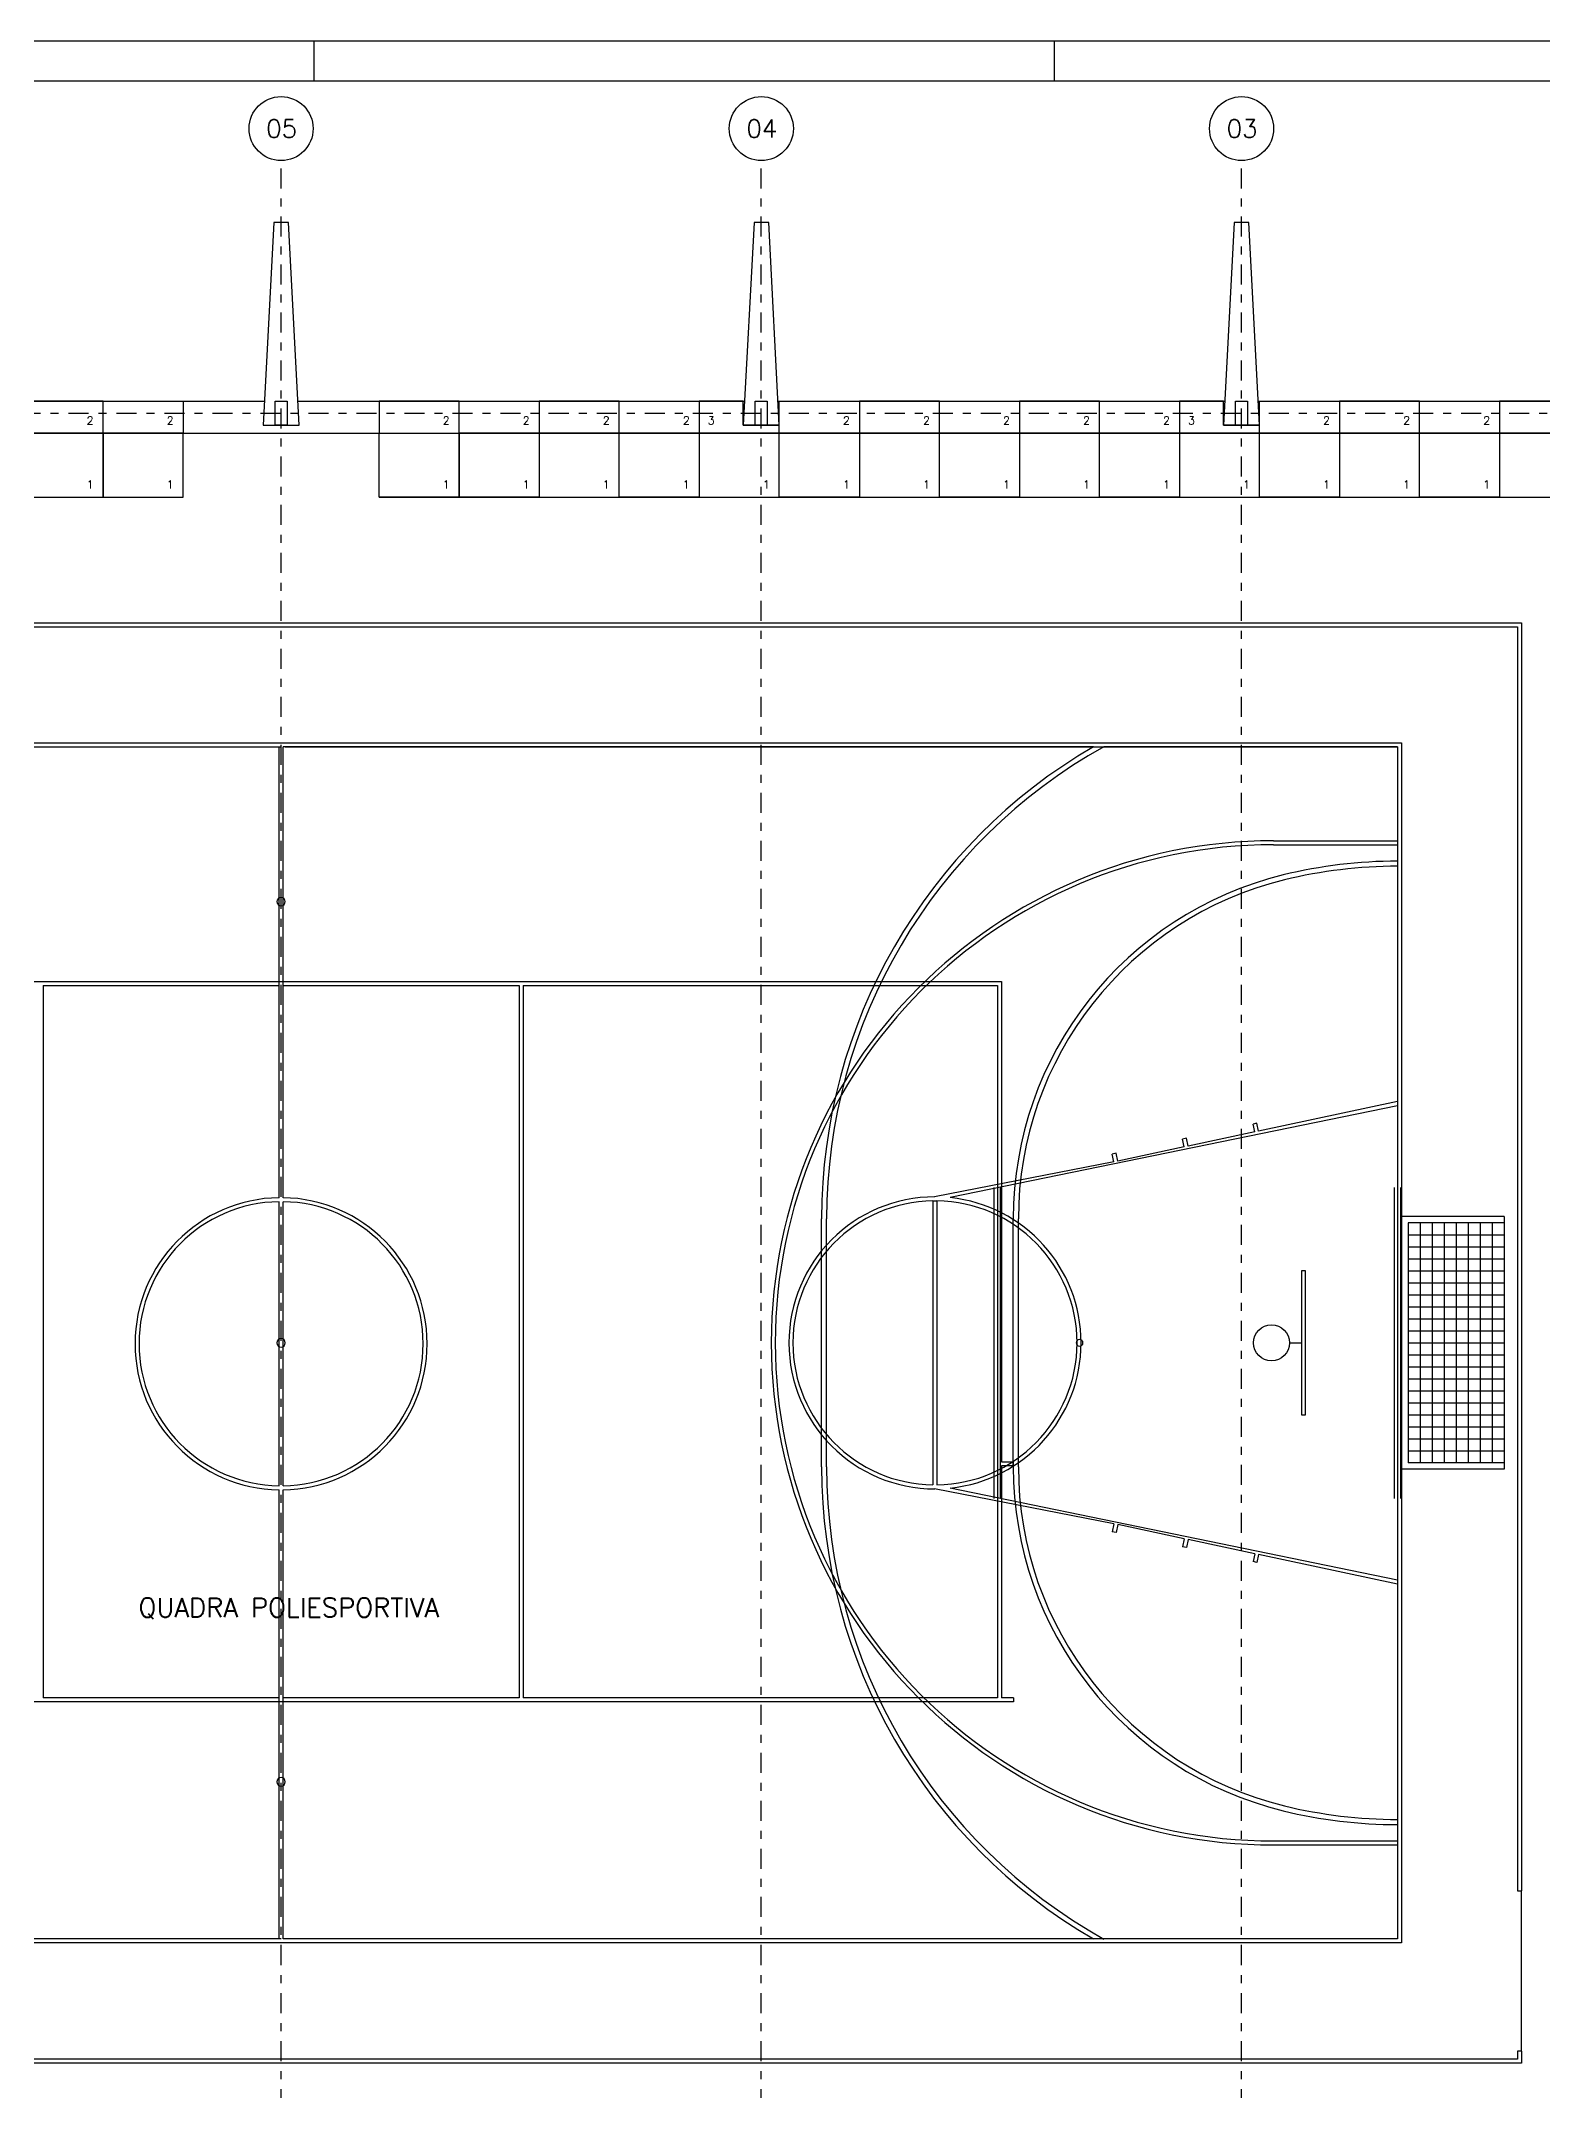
# Model space of a CAD drawing. Extents: x 87 to 216, y 36 to 112.
# Drawn here: x 105.56 to 124.32, y 86.54 to 112.16 of the extents above; entities that cross this region are included whole.
import ezdxf
from ezdxf.enums import TextEntityAlignment as Align

# ---------------------------------------------------------------- set-up
doc = ezdxf.new("R2010")
doc.units = 0
doc.header["$LTSCALE"] = 0.5
doc.header["$MEASUREMENT"] = 0
doc.linetypes.add('DASHDOT2', pattern=[0.5, 0.25, -0.125, 0, -0.125])
doc.linetypes.add('EIXO', pattern=[5.4, 5, -0.2, 0, -0.2])
for name, color, linetype in [('06', 6, 'CONTINUOUS'), ('1', 2, 'CONTINUOUS'), ('AN_EIXOS', 8, 'EIXO'), ('ARQUIB', 3, 'CONTINUOUS'), ('ARQUIT', 8, 'CONTINUOUS'), ('CERCADURA', 7, 'CONTINUOUS')]:
    doc.layers.add(name, color=color, linetype=linetype)
doc.styles.add('50-250', font='SIMPLEX.shx', dxfattribs={"height": 0.3})
doc.styles.get("Standard").update_dxf_attribs({"font": 'romans.shx'})

msp = doc.modelspace()

# ---------------------------------------------------------------- linework, layer by layer
at = {"layer": '06'}
msp.add_line((87.769, 111.661), (145.469, 111.661), dxfattribs=at)
at = {"layer": 'AN_EIXOS', "linetype": 'DASHDOT2', "ltscale": 2}
for p, q in [((108.556, 81.516), (108.556, 110.666)), ((114.556, 81.516), (114.556, 110.666)), ((120.556, 81.516), (120.556, 110.666))]:
    msp.add_line(p, q, dxfattribs=at)
at = {"layer": 'AN_EIXOS', "linetype": 'Continuous'}
for centre in [(108.556, 111.066), (114.556, 111.066), (120.556, 111.066)]:
    msp.add_circle(centre, 0.4, dxfattribs=at)
at = {"layer": 'ARQUIB'}
for points in [[(106.331, 107.661), (105.331, 107.661), (105.331, 107.261), (106.331, 107.261)], [(106.331, 107.661), (107.331, 107.661), (107.331, 107.261), (106.331, 107.261)], [(110.781, 107.661), (109.781, 107.661), (109.781, 107.261), (110.781, 107.261)], [(110.781, 107.661), (111.781, 107.661), (111.781, 107.261), (110.781, 107.261)], [(112.781, 107.661), (111.781, 107.661), (111.781, 107.261), (112.781, 107.261)], [(112.781, 107.661), (113.781, 107.661), (113.781, 107.261), (112.781, 107.261)], [(114.331, 107.361), (114.331, 107.661), (113.781, 107.661), (113.781, 107.261), (114.781, 107.261), (114.781, 107.361), (114.331, 107.361)], [(114.781, 107.661), (115.781, 107.661), (115.781, 107.261), (114.781, 107.261)], [(116.781, 107.661), (115.781, 107.661), (115.781, 107.261), (116.781, 107.261)], [(116.781, 107.661), (117.781, 107.661), (117.781, 107.261), (116.781, 107.261)], [(118.781, 107.661), (117.781, 107.661), (117.781, 107.261), (118.781, 107.261)], [(118.781, 107.661), (119.781, 107.661), (119.781, 107.261), (118.781, 107.261)], [(120.331, 107.361), (120.331, 107.661), (119.781, 107.661), (119.781, 107.261), (120.781, 107.261), (120.781, 107.361), (120.331, 107.361)], [(120.781, 107.661), (121.781, 107.661), (121.781, 107.261), (120.781, 107.261)], [(122.781, 107.661), (121.781, 107.661), (121.781, 107.261), (122.781, 107.261)], [(122.781, 107.661), (123.781, 107.661), (123.781, 107.261), (122.781, 107.261)], [(124.781, 107.661), (123.781, 107.661), (123.781, 107.261), (124.781, 107.261)], [(106.331, 107.261), (105.331, 107.261), (105.331, 106.461), (106.331, 106.461)], [(107.331, 107.261), (106.331, 107.261), (106.331, 106.461), (107.331, 106.461)], [(109.781, 107.261), (110.781, 107.261), (110.781, 106.461), (109.781, 106.461)], [(110.781, 107.261), (111.781, 107.261), (111.781, 106.461), (110.781, 106.461)], [(112.781, 107.261), (111.781, 107.261), (111.781, 106.461), (112.781, 106.461)], [(112.781, 107.261), (113.781, 107.261), (113.781, 106.461), (112.781, 106.461)], [(114.781, 107.261), (113.781, 107.261), (113.781, 106.461), (114.781, 106.461)], [(114.781, 107.261), (115.781, 107.261), (115.781, 106.461), (114.781, 106.461)], [(116.781, 107.261), (115.781, 107.261), (115.781, 106.461), (116.781, 106.461)], [(116.781, 107.261), (117.781, 107.261), (117.781, 106.461), (116.781, 106.461)], [(118.781, 107.261), (117.781, 107.261), (117.781, 106.461), (118.781, 106.461)], [(118.781, 107.261), (119.781, 107.261), (119.781, 106.461), (118.781, 106.461)], [(120.781, 107.261), (119.781, 107.261), (119.781, 106.461), (120.781, 106.461)], [(120.781, 107.261), (121.781, 107.261), (121.781, 106.461), (120.781, 106.461)], [(122.781, 107.261), (121.781, 107.261), (121.781, 106.461), (122.781, 106.461)], [(122.781, 107.261), (123.781, 107.261), (123.781, 106.461), (122.781, 106.461)], [(124.781, 107.261), (123.781, 107.261), (123.781, 106.461), (124.781, 106.461)]]:
    msp.add_lwpolyline(points, close=True, dxfattribs=at)
at = {"layer": 'ARQUIT'}
for p, q in [((102.766, 107.661), (108.347, 107.661)), ((108.766, 107.661), (114.347, 107.661)), ((114.766, 107.661), (120.347, 107.661)), ((120.766, 107.661), (126.347, 107.661)), ((108.631, 107.361), (108.481, 107.361)), ((114.631, 107.361), (114.481, 107.361)), ((120.631, 107.361), (120.481, 107.361)), ((90.331, 107.261), (126.331, 107.261)), ((90.331, 106.461), (107.331, 106.461)), ((109.781, 106.461), (126.781, 106.461)), ((93.056, 104.891), (124.056, 104.891)), ((93.106, 104.841), (124.006, 104.841)), ((124.006, 104.841), (124.006, 89.041)), ((124.056, 104.891), (124.056, 89.041)), ((94.556, 103.391), (122.556, 103.391)), ((94.556, 103.391), (122.556, 103.391)), ((94.606, 103.341), (108.556, 103.341)), ((98.405, 103.341), (108.531, 103.341)), ((108.531, 97.705), (108.531, 103.341)), ((118.707, 103.341), (108.581, 103.341)), ((108.581, 97.705), (108.581, 103.341)), ((108.606, 103.34), (122.506, 103.34)), ((122.506, 103.341), (118.836, 103.341)), ((122.506, 103.341), (122.506, 88.441)), ((122.506, 103.34), (122.506, 102.166)), ((122.556, 103.391), (122.556, 88.391)), ((122.556, 103.391), (122.556, 88.391)), ((120.956, 102.166), (122.506, 102.166)), ((120.956, 102.116), (122.506, 102.116)), ((122.506, 102.116), (122.506, 98.906)), ((99.406, 100.405), (117.556, 100.405)), ((105.581, 100.355), (105.581, 91.455)), ((111.531, 100.355), (111.531, 91.455)), ((111.581, 100.355), (111.581, 91.455)), ((117.556, 100.405), (117.556, 94.405)), ((122.506, 98.906), (120.77, 98.537)), ((122.506, 98.855), (116.917, 97.706)), ((120.749, 98.635), (120.7, 98.625)), ((120.77, 98.537), (120.749, 98.635)), ((122.506, 98.855), (122.506, 92.927)), ((119.869, 98.448), (119.82, 98.438)), ((119.841, 98.34), (119.82, 98.438)), ((119.889, 98.35), (119.869, 98.448)), ((120.721, 98.527), (119.889, 98.35)), ((120.721, 98.527), (120.7, 98.625)), ((118.96, 98.153), (116.721, 97.715)), ((118.988, 98.261), (118.939, 98.251)), ((118.96, 98.153), (118.939, 98.251)), ((119.009, 98.163), (118.988, 98.261)), ((119.841, 98.34), (119.009, 98.163)), ((108.531, 94.105), (108.531, 97.655)), ((108.581, 94.105), (108.581, 97.655)), ((116.701, 97.666), (116.701, 94.116)), ((116.701, 97.666), (116.751, 97.666)), ((116.751, 97.666), (116.751, 94.116)), ((122.466, 93.948), (122.466, 97.834)), ((122.546, 93.948), (122.546, 97.834)), ((117.704, 94.34), (117.704, 97.442)), ((117.768, 94.34), (117.768, 97.442)), ((122.556, 97.471), (122.556, 94.311)), ((123.836, 97.471), (122.556, 97.471)), ((122.636, 97.391), (122.636, 94.391)), ((123.836, 97.391), (122.636, 97.391)), ((122.786, 97.391), (122.786, 94.391)), ((122.936, 97.391), (122.936, 94.391)), ((123.086, 97.391), (123.086, 94.391)), ((123.236, 97.391), (123.236, 94.391)), ((123.386, 97.391), (123.386, 94.391)), ((123.536, 97.391), (123.536, 94.391)), ((123.686, 97.391), (123.686, 94.391)), ((123.836, 97.471), (123.836, 94.311)), ((122.636, 97.241), (123.836, 97.241)), ((122.636, 97.091), (123.836, 97.091)), ((122.636, 96.941), (123.836, 96.941)), ((122.636, 96.791), (123.836, 96.791)), ((122.636, 96.641), (123.836, 96.641)), ((122.636, 96.491), (123.836, 96.491)), ((122.636, 96.341), (123.836, 96.341)), ((122.636, 96.191), (123.836, 96.191)), ((121.156, 95.891), (121.306, 95.891)), ((121.356, 95.841), (121.356, 95.941)), ((122.636, 96.041), (123.836, 96.041)), ((122.636, 95.891), (123.836, 95.891)), ((122.636, 95.741), (123.836, 95.741)), ((122.636, 95.591), (123.836, 95.591)), ((122.636, 95.441), (123.836, 95.441)), ((122.636, 95.291), (123.836, 95.291)), ((122.636, 95.141), (123.836, 95.141)), ((122.636, 94.991), (123.836, 94.991)), ((122.636, 94.841), (123.836, 94.841)), ((122.636, 94.691), (123.836, 94.691)), ((122.636, 94.541), (123.836, 94.541)), ((117.556, 94.405), (117.706, 94.405)), ((117.706, 94.355), (117.556, 94.355)), ((117.556, 94.355), (117.556, 91.455)), ((117.706, 94.355), (117.706, 94.405)), ((123.836, 94.311), (122.556, 94.311)), ((123.836, 94.391), (122.636, 94.391)), ((108.531, 88.441), (108.531, 94.055)), ((108.581, 88.441), (108.581, 94.055)), ((118.96, 93.629), (116.721, 94.067)), ((122.506, 92.927), (116.917, 94.076)), ((118.96, 93.629), (118.939, 93.531)), ((118.988, 93.521), (118.939, 93.531)), ((119.009, 93.619), (118.988, 93.521)), ((119.841, 93.442), (119.009, 93.619)), ((119.841, 93.442), (119.82, 93.344)), ((119.869, 93.334), (119.82, 93.344)), ((119.889, 93.432), (119.869, 93.334)), ((120.721, 93.255), (119.889, 93.432)), ((120.721, 93.255), (120.7, 93.157)), ((120.749, 93.147), (120.7, 93.157)), ((120.77, 93.245), (120.749, 93.147)), ((122.506, 92.876), (120.77, 93.245)), ((122.506, 92.876), (122.506, 89.666)), ((117.706, 91.405), (99.556, 91.405)), ((117.706, 91.455), (117.556, 91.455)), ((117.706, 91.455), (117.706, 91.405)), ((120.956, 89.666), (122.506, 89.666)), ((120.956, 89.616), (122.506, 89.616)), ((122.506, 89.616), (122.506, 88.441)), ((124.006, 89.041), (124.056, 89.041)), ((124.056, 87.041), (124.056, 89.041)), ((122.556, 88.391), (94.556, 88.391)), ((122.556, 88.391), (94.556, 88.391)), ((108.556, 88.441), (94.606, 88.441)), ((108.531, 88.441), (98.405, 88.441)), ((118.707, 88.441), (108.581, 88.441)), ((122.506, 88.441), (108.606, 88.441)), ((122.506, 88.441), (118.836, 88.441)), ((108.556, 86.891), (93.056, 86.891)), ((108.556, 86.941), (93.106, 86.941)), ((124.006, 86.941), (108.556, 86.941)), ((124.056, 86.891), (108.556, 86.891)), ((124.056, 87.041), (124.006, 87.041)), ((124.006, 87.041), (124.006, 86.941)), ((124.056, 87.041), (124.056, 86.891))]:
    msp.add_line(p, q, dxfattribs=at)
at = {"layer": 'ARQUIT', "linetype": 'DASHDOT2', "ltscale": 2}
msp.add_line((88.499, 107.511), (133.907, 107.511), dxfattribs=at)
at = {"layer": 'ARQUIT', "ltscale": 3}
for p, q in [((117.466, 93.948), (117.466, 97.834)), ((117.546, 93.948), (117.546, 97.834)), ((115.308, 94.34), (115.308, 97.442)), ((115.372, 94.34), (115.372, 97.442))]:
    msp.add_line(p, q, dxfattribs=at)
at = {"layer": 'ARQUIT'}
for points in [[(108.331, 107.361), (108.781, 107.361), (108.648, 109.891), (108.465, 109.891)], [(114.781, 107.361), (114.648, 109.891), (114.465, 109.891), (114.331, 107.361)], [(120.781, 107.361), (120.648, 109.891), (120.465, 109.891), (120.331, 107.361)], [(122.556, 88.391), (94.556, 88.391), (94.556, 103.391), (122.556, 103.391)], [(121.356, 96.791), (121.306, 96.791), (121.306, 94.991), (121.356, 94.991)]]:
    msp.add_lwpolyline(points, close=True, dxfattribs=at)
for points in [[(108.481, 107.361), (108.481, 107.661), (108.631, 107.661), (108.631, 107.361)], [(114.481, 107.361), (114.481, 107.661), (114.631, 107.661), (114.631, 107.361)], [(120.481, 107.361), (120.481, 107.661), (120.631, 107.661), (120.631, 107.361)], [(105.581, 100.355), (108.531, 100.355)], [(108.581, 100.355), (111.531, 100.355)], [(111.581, 100.355), (117.506, 100.355), (117.506, 91.455), (111.581, 91.455)], [(108.531, 91.455), (105.581, 91.455)], [(111.531, 91.455), (108.581, 91.455)]]:
    msp.add_lwpolyline(points, dxfattribs=at)
msp.add_circle((120.931, 95.891), 0.225, dxfattribs=at)
at = {"layer": 'ARQUIT', "ltscale": 3}
for centre, radius, start, end in [((122.127, 97.442), 6.818, 120.1014, 180), ((122.127, 97.442), 6.755, 119.1532, 180), ((122.127, 94.34), 6.818, 180, 239.8986), ((122.127, 94.34), 6.755, 180, 240.8468)]:
    msp.add_arc(centre, radius, start, end, dxfattribs=at)
at = {"layer": 'ARQUIT'}
for centre, radius, start, end in [((120.956, 95.891), 6.275, 90, 270), ((120.956, 95.891), 6.225, 90, 270), ((122.127, 97.442), 4.423, 103.739, 180), ((122.506, 95.891), 6.02, 90, 103.739), ((122.506, 95.891), 5.956, 90, 103.739), ((108.556, 101.405), 0.0525, 0, 180), ((122.127, 97.442), 4.359, 103.739, 180), ((108.556, 101.405), 0.0525, 180, 0), ((108.556, 95.88), 1.825, 90.7849, 269.2151), ((108.556, 95.88), 1.775, 90.807, 269.193), ((108.556, 95.88), 1.825, 270.7849, 89.2151), ((108.556, 95.88), 1.775, 270.807, 89.193), ((116.726, 95.891), 1.825, 90, 270), ((116.726, 95.891), 1.775, 90.807, 269.193), ((116.726, 95.891), 1.775, 270.807, 89.193), ((116.726, 95.891), 1.825, 276.0044, 83.9956), ((108.556, 95.891), 0.0525, 0, 180), ((108.556, 95.891), 0.0525, 180, 0), ((118.533, 95.891), 0.0419, 0, 180), ((118.533, 95.891), 0.0419, 180, 0), ((122.127, 94.34), 4.423, 180, 256.261), ((122.127, 94.34), 4.359, 180, 256.261), ((108.556, 90.405), 0.0525, 0, 180), ((108.556, 90.405), 0.0525, 180, 0), ((122.506, 95.891), 6.02, 256.261, 270), ((122.506, 95.891), 5.956, 256.261, 270)]:
    msp.add_arc(centre, radius, start, end, dxfattribs=at)
at = {"layer": 'CERCADURA'}
for p, q in [((86.519, 112.161), (145.969, 112.161)), ((108.969, 111.661), (108.969, 112.161)), ((118.219, 111.661), (118.219, 112.161))]:
    msp.add_line(p, q, dxfattribs=at)

# ---------------------------------------------------------------- texts
at = {"layer": '1', "linetype": 'Continuous'}
for s, p in [('2', (106.126, 107.368)), ('2', (107.126, 107.368)), ('2', (110.576, 107.368)), ('2', (111.576, 107.368)), ('2', (112.576, 107.368)), ('2', (113.576, 107.368)), ('3', (113.887, 107.368)), ('2', (115.576, 107.368)), ('2', (116.576, 107.368)), ('2', (117.576, 107.368)), ('2', (118.576, 107.368)), ('2', (119.576, 107.368)), ('3', (119.887, 107.368)), ('2', (121.576, 107.368)), ('2', (122.576, 107.368)), ('2', (123.576, 107.368)), ('1', (106.126, 106.568)), ('1', (107.126, 106.568)), ('1', (110.576, 106.568)), ('1', (111.576, 106.568)), ('1', (112.576, 106.568)), ('1', (113.576, 106.568)), ('1', (114.576, 106.568)), ('1', (115.576, 106.568)), ('1', (116.576, 106.568)), ('1', (117.576, 106.568)), ('1', (118.576, 106.568)), ('1', (119.576, 106.568)), ('1', (120.576, 106.568)), ('1', (121.576, 106.568)), ('1', (122.576, 106.568)), ('1', (123.576, 106.568))]:
    msp.add_text(s, height=0.1, dxfattribs=at).set_placement(p)
at = {"layer": 'ARQUIT', "style": '50-250'}
for s, p in [('05', (108.563, 111.066)), ('04', (114.563, 111.066)), ('03', (120.563, 111.066))]:
    msp.add_text(s, height=0.225, dxfattribs=at).set_placement(p, align=Align.MIDDLE_CENTER)
at = {"layer": 'ARQUIT', "insert": (110.53, 92.702), "char_height": 0.2375, "width": 5.57376, "attachment_point": 3, "style": '50-250'}
msp.add_mtext('QUADRA POLIESPORTIVA', dxfattribs=at)

doc.saveas('drawing.dxf')
